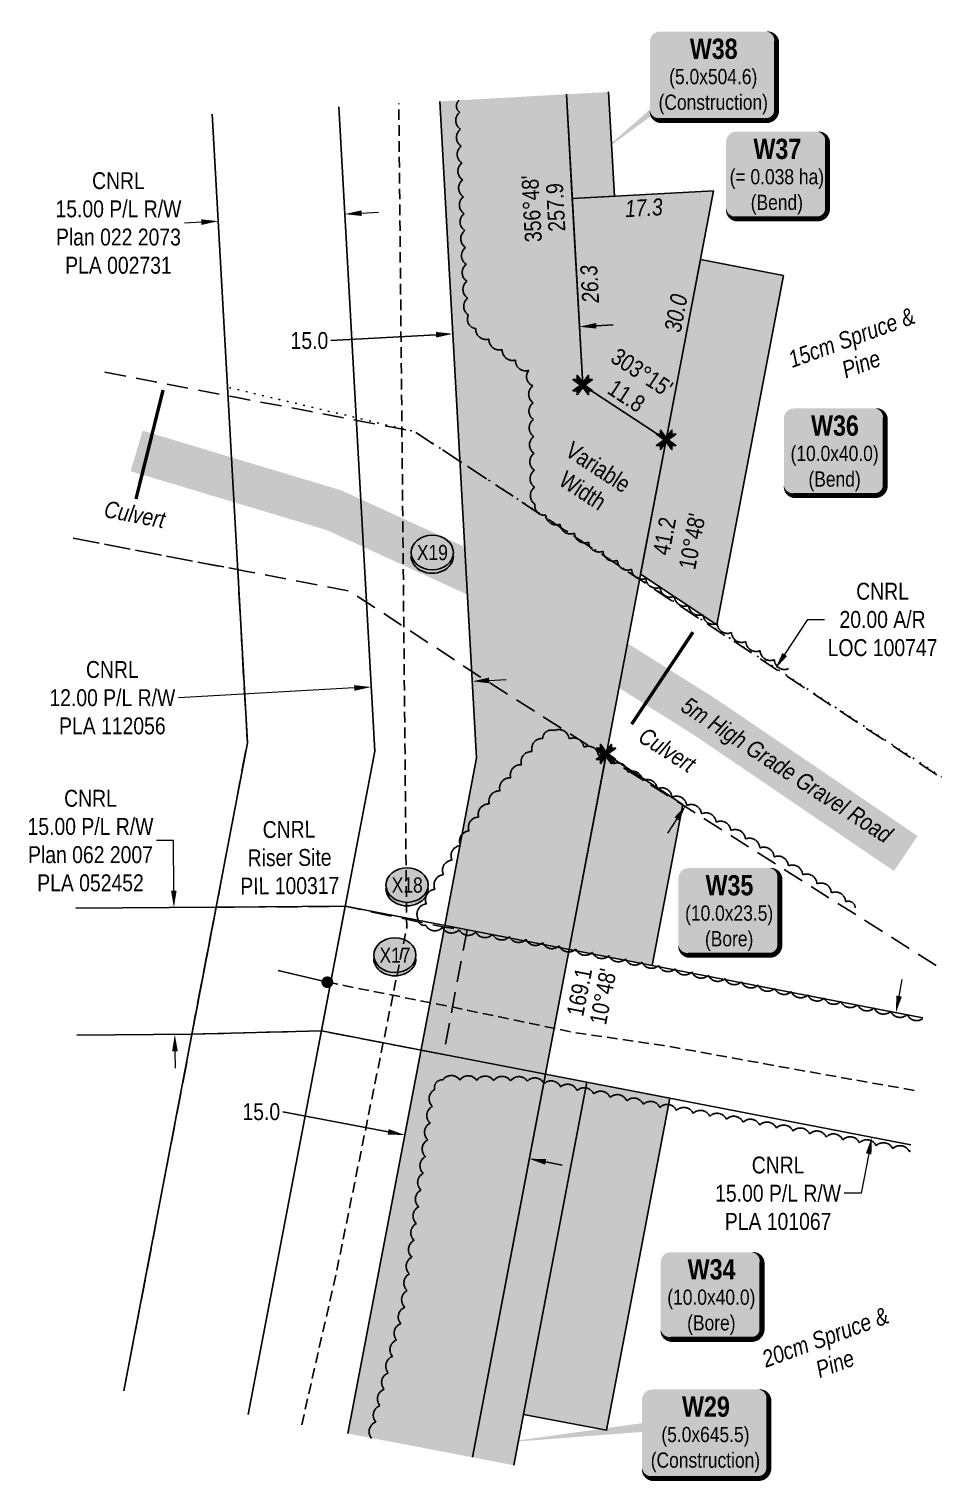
# Model space of a CAD drawing. Extents: x 355004 to 366534, y 6048595 to 6058688.
# Drawn here: x 362683 to 363225, y 6052608 to 6053467 of the extents above; entities that cross this region are included whole.
import ezdxf
from ezdxf.enums import TextEntityAlignment as Align

# ---------------------------------------------------------------- set-up
doc = ezdxf.new("R2010")
doc.units = 0
doc.header["$LTSCALE"] = 5
doc.header["$PDSIZE"] = 5
for name, pattern in [('0', [1, 1, 0]), ('foc-ACCESSROAD', [3.75, 2.5, -1.25]), ('foc-TOPO', [1, 0.2, -0.8]), ('UG_PIPE', [1.875, 1.25, -0.625])]:
    doc.linetypes.add(name, pattern=pattern)
doc.layers.get('Defpoints').update_dxf_attribs({"color": 9})
doc.layers.add('AS-PIPE-AG', color=7, linetype='Continuous', true_color=0x7d00fa)
doc.layers.add('P-TEMP-BLUE-H', color=7, linetype='Continuous', true_color=0x99e6ff)
for name, color, linetype in [('AS-PIPE-UG', 44, 'UG_PIPE'), ('AS-ROADS', 254, 'Continuous'), ('AS-SYMBOL', 7, 'Continuous'), ('C-AR', 13, 'foc-ACCESSROAD'), ('C-RW', 13, 'Continuous'), ('C-WS', 13, 'foc-ACCESSROAD'), ('L-BD1', 253, 'Continuous'), ('L-MON', 1, 'Continuous'), ('P-CROSSINGS', 250, 'Continuous'), ('P-PROPOSED', 10, 'Continuous'), ('P-PROPOSED-H', 21, 'Continuous'), ('P-TEMP-BLOCKS', 250, 'Continuous'), ('P-TEMP-BLUE', 146, 'Continuous'), ('P-TXT', 4, 'Continuous'), ('T-BUSH', 110, '0'), ('T-BUSH-T', 110, 'Continuous'), ('T-VEGETATION CHANGE', 104, 'foc-TOPO')]:
    doc.layers.add(name, color=color, linetype=linetype)
for name, color, linetype, lineweight in [('C-RW-T', 13, 'Continuous', 9), ('C-WS-T', 13, 'Continuous', 9), ('T-TEXT', 48, 'Continuous', 18)]:
    doc.layers.add(name, color=color, linetype=linetype, lineweight=lineweight)
doc.styles.add('240', font='ARIALN.TTF', dxfattribs={"height": 30})
doc.styles.add('80', font='ARIALN.TTF', dxfattribs={"height": 10})
doc.styles.add('80CG', font='ARIALN.TTF', dxfattribs={"height": 10})
doc.styles.add('80L', font='ARIALN.TTF', dxfattribs={"height": 10})
doc.styles.add('80LS', font='ARIALNI.TTF', dxfattribs={"height": 10})
doc.styles.add('BOLD', font='ARIALNB.TTF')
doc.styles.add('Crossing', font='ARIALN.TTF', dxfattribs={"height": 10})
doc.styles.get("Standard").update_dxf_attribs({"font": 'ARIALN.TTF'})
doc.dimstyles.new('Compass 5 000', dxfattribs={"dimscale": 5, "dimtxt": 9, "dimasz": 2, "dimexe": 0.2, "dimexo": 0.0625, "dimgap": 0.5, "dimtad": 0, "dimtih": 1, "dimtoh": 1, "dimzin": 0, "dimdsep": 46, "dimtxsty": '80CG', "dimcen": 0.1, "dimse1": 1, "dimse2": 1, "dimclrd": 256, "dimclrt": 256, "dimaunit": 1, "dimadec": 4, "dimazin": 0, "dimtfac": 0.06, "dimtofl": 0, "dimtmove": 0, "dimatfit": 1, "dimfxl": 0.2, "dimtolj": 1, "dimtzin": 0, "dimlwd": -1, "dimarcsym": 0})

# ---------------------------------------------------------------- blocks, each defined once
blk = doc.blocks.new('*U451')
at = {"true_color": 0x99e6ff}
h = blk.add_hatch(color=141, dxfattribs=at)
edge = h.paths.add_edge_path()
edge.add_line((-24, -33.07), (24, -33.07))
edge.add_arc((24, -27.07), 6, 270, 360)
edge.add_line((30, -27.07), (30, 12.5))
edge.add_arc((24, 12.5), 6, 0, 90)
edge.add_line((24, 18.5), (-24, 18.5))
edge.add_arc((-24, 12.5), 6, 90, 180)
edge.add_line((-30, 12.5), (-30, -27.07))
edge.add_arc((-24, -27.07), 6, 180, 270)
at = {"color": 250, "flags": 128}
blk.add_lwpolyline([(-24, -33.07, 3, 3, 0), (24, -33.07, 3, 3, 0.414214), (30, -27.07, 3, 3, 0), (30, 12.5, 3, 0, 0.414214), (24, 18.5, 0, 0, 0), (-24, 18.5, 0, 0, 0.414214), (-30, 12.5, 0, 0, 0), (-30, -27.07, 0, 3, 0.414214)], format="xyseb", close=True, dxfattribs=at)
at = {"flags": 128}
blk.add_lwpolyline([(-24, 4.29, 0, 7.5, 0), (0, 0, 0, 0, 0)], format="xyseb", dxfattribs=at)
at = {"color": 250}
for tag, p, height, style in [('TEMP_AREA_W1_001', (-9.21, 2.24), 12, 'BOLD'), ('ENTER_TEXT_001', (-30.66, -12.62), 9, '80')]:
    blk.add_attdef(tag, p, '', height=height, dxfattribs=dict(at, style=style))
blk = doc.blocks.new('*U452')
at = {"true_color": 0x99e6ff}
h = blk.add_hatch(color=141, dxfattribs=at)
edge = h.paths.add_edge_path()
edge.add_line((-24, -33.07), (24, -33.07))
edge.add_arc((24, -27.07), 6, 270, 360)
edge.add_line((30, -27.07), (30, 12.5))
edge.add_arc((24, 12.5), 6, 0, 90)
edge.add_line((24, 18.5), (-24, 18.5))
edge.add_arc((-24, 12.5), 6, 90, 180)
edge.add_line((-30, 12.5), (-30, -27.07))
edge.add_arc((-24, -27.07), 6, 180, 270)
at = {"color": 250, "flags": 128}
blk.add_lwpolyline([(-24, -33.07, 3, 3, 0), (24, -33.07, 3, 3, 0.414214), (30, -27.07, 3, 3, 0), (30, 12.5, 3, 0, 0.414214), (24, 18.5, 0, 0, 0), (-24, 18.5, 0, 0, 0.414214), (-30, 12.5, 0, 0, 0), (-30, -27.07, 0, 3, 0.414214)], format="xyseb", close=True, dxfattribs=at)
at = {"flags": 128}
blk.add_lwpolyline([(-18.94, 9.97, 0, 7.5, 0), (0, 0, 0, 0, 0)], format="xyseb", dxfattribs=at)
at = {"color": 250}
for tag, p, height, style in [('TEMP_AREA_W1_001', (-9.21, 2.24), 12, 'BOLD'), ('ENTER_TEXT_001', (-30.66, -12.62), 9, '80')]:
    blk.add_attdef(tag, p, '', height=height, dxfattribs=dict(at, style=style))
blk = doc.blocks.new('*U453')
at = {"true_color": 0x99e6ff}
h = blk.add_hatch(color=141, dxfattribs=at)
edge = h.paths.add_edge_path()
edge.add_line((-24, -33.07), (24, -33.07))
edge.add_arc((24, -27.07), 6, 270, 360)
edge.add_line((30, -27.07), (30, 12.5))
edge.add_arc((24, 12.5), 6, 0, 90)
edge.add_line((24, 18.5), (-24, 18.5))
edge.add_arc((-24, 12.5), 6, 90, 180)
edge.add_line((-30, 12.5), (-30, -27.07))
edge.add_arc((-24, -27.07), 6, 180, 270)
at = {"color": 250, "flags": 128}
blk.add_lwpolyline([(-24, -33.07, 3, 3, 0), (24, -33.07, 3, 3, 0.414214), (30, -27.07, 3, 3, 0), (30, 12.5, 3, 0, 0.414214), (24, 18.5, 0, 0, 0), (-24, 18.5, 0, 0, 0.414214), (-30, 12.5, 0, 0, 0), (-30, -27.07, 0, 3, 0.414214)], format="xyseb", close=True, dxfattribs=at)
at = {"flags": 128}
blk.add_lwpolyline([(-20.3, -17.45, 0, 7.5, 0), (0, 0, 0, 0, 0)], format="xyseb", dxfattribs=at)
at = {"color": 250}
for tag, p, height, style in [('TEMP_AREA_W1_001', (-9.21, 2.24), 12, 'BOLD'), ('ENTER_TEXT_001', (-30.66, -12.62), 9, '80')]:
    blk.add_attdef(tag, p, '', height=height, dxfattribs=dict(at, style=style))
blk = doc.blocks.new('*U454')
at = {"true_color": 0x99e6ff}
h = blk.add_hatch(color=141, dxfattribs=at)
edge = h.paths.add_edge_path()
edge.add_line((-24, -33.07), (24, -33.07))
edge.add_arc((24, -27.07), 6, 270, 360)
edge.add_line((30, -27.07), (30, 12.5))
edge.add_arc((24, 12.5), 6, 0, 90)
edge.add_line((24, 18.5), (-24, 18.5))
edge.add_arc((-24, 12.5), 6, 90, 180)
edge.add_line((-30, 12.5), (-30, -27.07))
edge.add_arc((-24, -27.07), 6, 180, 270)
at = {"color": 250, "flags": 128}
blk.add_lwpolyline([(-24, -33.07, 3, 3, 0), (24, -33.07, 3, 3, 0.414214), (30, -27.07, 3, 3, 0), (30, 12.5, 3, 0, 0.414214), (24, 18.5, 0, 0, 0), (-24, 18.5, 0, 0, 0.414214), (-30, 12.5, 0, 0, 0), (-30, -27.07, 0, 3, 0.414214)], format="xyseb", close=True, dxfattribs=at)
at = {"flags": 128}
blk.add_lwpolyline([(-11.15, -15.39, 0, 7.5, 0), (0, 0, 0, 0, 0)], format="xyseb", dxfattribs=at)
at = {"color": 250}
for tag, p, height, style in [('TEMP_AREA_W1_001', (-9.21, 2.24), 12, 'BOLD'), ('ENTER_TEXT_001', (-30.66, -12.62), 9, '80')]:
    blk.add_attdef(tag, p, '', height=height, dxfattribs=dict(at, style=style))
blk = doc.blocks.new('RISER')
h = blk.add_hatch(color=255)
h.dxf.hatch_style = 1
edge = h.paths.add_edge_path()
edge.add_arc((0, 0), 0.7, 0, 360)
blk.add_hatch(color=13).paths.add_polyline_path([(0.58, -0.15), (-0.58, -0.15, 0.774597)])
at = {"color": 13}
blk.add_line((-0.58, -0.15), (0.58, -0.15), dxfattribs=at)
blk.add_circle((0, 0), 0.6, dxfattribs=at)
blk = doc.blocks.new('TEMP')
h = blk.add_hatch(color=255)
h.dxf.hatch_style = 1
h.paths.add_polyline_path([(0, 0.25), (-0.67, 1.15), (-0.67, 0.67), (-1.15, 0.67), (-0.25, 0), (-1.15, -0.67), (-0.67, -0.67), (-0.67, -1.15), (0, -0.25), (0.67, -1.15), (0.67, -0.67), (1.15, -0.67), (0.25, 0), (1.15, 0.67), (0.67, 0.67), (0.67, 1.15)])
h.paths.add_polyline_path([(0.57, 0.85), (0.57, 0.57), (0.85, 0.57), (0.08, 0), (0.85, -0.57), (0.57, -0.57), (0.57, -0.85), (0, -0.08), (-0.57, -0.85), (-0.57, -0.57), (-0.85, -0.57), (-0.08, 0), (-0.85, 0.57), (-0.57, 0.57), (-0.57, 0.85), (0, 0.08)], flags=16)
h = blk.add_hatch(color=1)
h.dxf.hatch_style = 1
h.paths.add_polyline_path([(0, 0.08), (-0.57, 0.85), (-0.57, 0.57), (-0.85, 0.57), (-0.08, 0), (-0.85, -0.57), (-0.57, -0.57), (-0.57, -0.85), (0, -0.08), (0.57, -0.85), (0.57, -0.57), (0.85, -0.57), (0.08, 0), (0.85, 0.57), (0.57, 0.57), (0.57, 0.85)])
at = {"color": 1}
for p, q in [((-0.08, 0), (0.08, 0)), ((0, 0.08), (0, -0.08))]:
    blk.add_line(p, q, dxfattribs=at)
at = {"color": 255, "flags": 128}
blk.add_lwpolyline([(-0.25, 0), (-1.15, 0.67), (-0.67, 0.67), (-0.67, 1.15), (0, 0.25), (0.67, 1.15), (0.67, 0.67), (1.15, 0.67), (0.25, 0), (1.15, -0.67), (0.67, -0.67), (0.67, -1.15), (0, -0.25), (-0.67, -1.15), (-0.67, -0.67), (-1.15, -0.67)], close=True, dxfattribs=at)
at = {"color": 1, "flags": 128}
blk.add_lwpolyline([(-0.08, 0), (-0.85, 0.57), (-0.57, 0.57), (-0.57, 0.85), (0, 0.08), (0.57, 0.85), (0.57, 0.57), (0.85, 0.57), (0.08, 0), (0.85, -0.57), (0.57, -0.57), (0.57, -0.85), (0, -0.08), (-0.57, -0.85), (-0.57, -0.57), (-0.85, -0.57)], close=True, dxfattribs=at)
blk = doc.blocks.new('*U665')
at = {"true_color": 0x99e6ff}
h = blk.add_hatch(color=141, dxfattribs=at)
edge = h.paths.add_edge_path()
edge.add_line((-31.5, -34.13), (31.5, -34.13))
edge.add_arc((31.5, -28.13), 6, 270, 360)
edge.add_line((37.5, -28.13), (37.5, 12.5))
edge.add_arc((31.5, 12.5), 6, 0, 90)
edge.add_line((31.5, 18.5), (-31.5, 18.5))
edge.add_arc((-31.5, 12.5), 6, 90, 180)
edge.add_line((-37.5, 12.5), (-37.5, -28.13))
edge.add_arc((-31.5, -28.13), 6, 180, 270)
at = {"color": 250, "flags": 128}
blk.add_lwpolyline([(-31.5, -34.13, 3, 3, 0), (31.5, -34.13, 3, 3, 0.414214), (37.5, -28.13, 3, 3, 0), (37.5, 12.5, 3, 0, 0.414214), (31.5, 18.5, 0, 0, 0), (-31.5, 18.5, 0, 0, 0.414214), (-37.5, 12.5, 0, 0, 0), (-37.5, -28.13, 0, 3, 0.414214)], format="xyseb", close=True, dxfattribs=at)
at = {"flags": 128}
blk.add_lwpolyline([(-120.8, -13.04, 0, 7.5, 0), (0, 0, 0, 0, 0)], format="xyseb", dxfattribs=at)
at = {"color": 250}
for tag, p, height, style in [('TEMP_AREA_W1_001', (-9.21, 2.24), 12, 'BOLD'), ('ENTER_TEXT_001', (-30.66, -12.62), 9, '80')]:
    blk.add_attdef(tag, p, '', height=height, dxfattribs=dict(at, style=style))
blk = doc.blocks.new('*U666')
at = {"true_color": 0x99e6ff}
h = blk.add_hatch(color=141, dxfattribs=at)
edge = h.paths.add_edge_path()
edge.add_line((-31.5, -34.13), (31.5, -34.13))
edge.add_arc((31.5, -28.13), 6, 270, 360)
edge.add_line((37.5, -28.13), (37.5, 12.5))
edge.add_arc((31.5, 12.5), 6, 0, 90)
edge.add_line((31.5, 18.5), (-31.5, 18.5))
edge.add_arc((-31.5, 12.5), 6, 90, 180)
edge.add_line((-37.5, 12.5), (-37.5, -28.13))
edge.add_arc((-31.5, -28.13), 6, 180, 270)
at = {"color": 250, "flags": 128}
blk.add_lwpolyline([(-31.5, -34.13, 3, 3, 0), (31.5, -34.13, 3, 3, 0.414214), (37.5, -28.13, 3, 3, 0), (37.5, 12.5, 3, 0, 0.414214), (31.5, 18.5, 0, 0, 0), (-31.5, 18.5, 0, 0, 0.414214), (-37.5, 12.5, 0, 0, 0), (-37.5, -28.13, 0, 3, 0.414214)], format="xyseb", close=True, dxfattribs=at)
at = {"flags": 128}
blk.add_lwpolyline([(-68.71, -54.83, 0, 7.5, 0), (0, 0, 0, 0, 0)], format="xyseb", dxfattribs=at)
at = {"color": 250}
for tag, p, height, style in [('TEMP_AREA_W1_001', (-9.21, 2.24), 12, 'BOLD'), ('ENTER_TEXT_001', (-30.66, -12.62), 9, '80')]:
    blk.add_attdef(tag, p, '', height=height, dxfattribs=dict(at, style=style))
blk = doc.blocks.new('*D667')
at = {"layer": 'Defpoints', "color": 0, "transparency": 16777216}
for p in [(362933.96, 6053286.59), (362934.04, 6053285.23), (363008.9, 6053289.42)]:
    blk.add_point(p, dxfattribs=at)
at = {"layer": 'P-TXT', "transparency": 16777216}
for p, q in [((362923.98, 6053286.03), (362861.79, 6053282.56)), ((363018.81, 6053291.33), (363028.79, 6053291.89))]:
    blk.add_line(p, q, dxfattribs=at)
for points in [[(362923.89, 6053287.7), (362924.07, 6053284.37), (362933.96, 6053286.59)], [(363018.71, 6053293), (363018.9, 6053289.67), (363008.82, 6053290.77)]]:
    blk.add_solid(points, dxfattribs=at)
at = {"layer": 'P-TXT', "transparency": 16777216, "insert": (362849.04, 6053282.56), "char_height": 10, "attachment_point": 5, "style": '80CG'}
blk.add_mtext('\\A1;15.0', dxfattribs=at)
blk = doc.blocks.new('*D668')
at = {"layer": 'Defpoints', "color": 0, "transparency": 16777216}
for p in [(362905.47, 6052812.78), (362903.25, 6052801.1), (362976.76, 6052787.09)]:
    blk.add_point(p, dxfattribs=at)
at = {"layer": 'P-TXT', "transparency": 16777216}
for p, q in [((362895.65, 6052814.65), (362833.33, 6052826.53)), ((362988.81, 6052796.89), (362998.63, 6052795.02))]:
    blk.add_line(p, q, dxfattribs=at)
for points in [[(362895.96, 6052816.29), (362895.34, 6052813.01), (362905.47, 6052812.78)], [(362989.12, 6052798.53), (362988.5, 6052795.26), (362978.99, 6052798.77)]]:
    blk.add_solid(points, dxfattribs=at)
at = {"layer": 'P-TXT', "transparency": 16777216, "insert": (362820.57, 6052826.53), "char_height": 10, "attachment_point": 5, "style": '80CG'}
blk.add_mtext('\\A1;15.0', dxfattribs=at)
blk = doc.blocks.new('xing2')
h = blk.add_hatch(color=50)
h.dxf.hatch_style = 1
edge = h.paths.add_edge_path()
edge.add_ellipse((0, 0), major_axis=(-12.5, 0), ratio=0.816297, start_angle=0, end_angle=360)
h = blk.add_hatch(color=250)
h.dxf.hatch_style = 1
edge = h.paths.add_edge_path()
edge.add_ellipse((0, -2.05), major_axis=(-12.5, 0), ratio=0.816297, start_angle=0, end_angle=180)
edge.add_line((12.5, -2.05), (12.5, 0))
edge.add_ellipse((0, 0), major_axis=(-12.5, 0), ratio=0.816297, start_angle=0, end_angle=180, ccw=False)
edge.add_line((-12.5, 0), (-12.5, -2.05))
at = {"color": 250}
blk.add_ellipse((0, 0), major_axis=(-12.5, 0), ratio=0.816297, dxfattribs=at)
blk.add_ellipse((0, -2.05), major_axis=(-12.5, 0), ratio=0.816297, start_param=0, end_param=3.141593, dxfattribs=at)
at = {"color": 250, "style": 'Crossing'}
blk.add_attdef('CROSSING', text='', height=9, dxfattribs=at).set_placement((0.09, 0.02), align=Align.MIDDLE_CENTER)
at = {"color": 250, "style": 'Crossing', "flags": 1}
for tag, p in [('OWNER', (0.09, -12.49)), ('DESCRIPTION', (0.09, -25.77)), ('LOCATION', (0.09, -39.3)), ('DWG_REF', (0.09, -52.84))]:
    blk.add_attdef(tag, text='', height=9, dxfattribs=at).set_placement(p, align=Align.MIDDLE_CENTER)
blk = doc.blocks.new('*D669')
at = {"layer": 'C-RW-T', "transparency": 16777216}
for p, q in [((363130.29, 6053096.9), (363143.88, 6053117.61)), ((363143.88, 6053117.61), (363153.88, 6053117.61)), ((363066.46, 6052999.72), (363060.97, 6052991.37))]:
    blk.add_line(p, q, dxfattribs=at)
for points in [[(363128.89, 6053097.82), (363131.68, 6053095.99), (363124.8, 6053088.55)], [(363065.07, 6053000.64), (363067.85, 6052998.81), (363071.95, 6053008.08)]]:
    blk.add_solid(points, dxfattribs=at)
at = {"layer": 'Defpoints', "color": 0, "transparency": 16777216}
for p in [(363124.8, 6053088.55), (363186.91, 6053047.75), (363134.06, 6052967.29)]:
    blk.add_point(p, dxfattribs=at)
at = {"layer": 'C-RW-T', "transparency": 16777216, "insert": (363188.19, 6053117.61), "char_height": 10, "attachment_point": 5, "style": '80CG'}
blk.add_mtext('\\A1;CNRL\\P20.00 A/R\\PLOC 100747', dxfattribs=at)
blk = doc.blocks.new('*D670')
at = {"layer": 'C-RW-T', "transparency": 16777216}
for p, q in [((362879.92, 6053357.93), (362889.91, 6053358.49)), ((362785.09, 6053352.64), (362775.11, 6053352.08))]:
    blk.add_line(p, q, dxfattribs=at)
for points in [[(362785, 6053354.3), (362785.19, 6053350.97), (362795.08, 6053353.19)], [(362879.83, 6053359.6), (362880.01, 6053356.27), (362869.94, 6053357.38)]]:
    blk.add_solid(points, dxfattribs=at)
at = {"layer": 'Defpoints', "color": 0, "transparency": 16777216}
for p in [(362795.08, 6053353.19), (362795.38, 6053347.86), (362870.23, 6053352.05)]:
    blk.add_point(p, dxfattribs=at)
at = {"layer": 'C-RW-T', "transparency": 16777216, "insert": (362736.03, 6053352.08), "char_height": 10, "attachment_point": 5, "style": '80CG'}
blk.add_mtext('\\A1;CNRL\\P15.00 P/L R/W\\PPlan 022 2073\\PPLA 002731', dxfattribs=at)
blk = doc.blocks.new('*D671')
at = {"layer": 'C-RW-T', "transparency": 16777216}
for p, q in [((362768.57, 6052986.85), (362758.57, 6052986.85)), ((362768.78, 6052957.29), (362768.57, 6052986.85)), ((362769.47, 6052862.32), (362769.54, 6052852.32))]:
    blk.add_line(p, q, dxfattribs=at)
for points in [[(362770.45, 6052957.3), (362767.12, 6052957.27), (362768.86, 6052947.29)], [(362771.13, 6052862.33), (362767.8, 6052862.3), (362769.39, 6052872.32)]]:
    blk.add_solid(points, dxfattribs=at)
at = {"layer": 'Defpoints', "color": 0, "transparency": 16777216}
for p in [(362750.28, 6052947.15), (362768.86, 6052947.29), (362750.82, 6052872.18)]:
    blk.add_point(p, dxfattribs=at)
at = {"layer": 'C-RW-T', "transparency": 16777216, "insert": (362719.49, 6052986.85), "char_height": 10, "attachment_point": 5, "style": '80CG'}
blk.add_mtext('\\A1;CNRL\\P15.00 P/L R/W\\PPlan 062 2007\\PPLA 052452', dxfattribs=at)
blk = doc.blocks.new('*D718')
at = {"layer": 'C-RW-T', "transparency": 16777216}
for p, q in [((362955.43, 6053081.61), (362965.42, 6053082.16)), ((362875.58, 6053077.15), (362771.5, 6053071.33))]:
    blk.add_line(p, q, dxfattribs=at)
for points in [[(362875.48, 6053078.81), (362875.67, 6053075.48), (362885.56, 6053077.7)], [(362955.34, 6053083.27), (362955.52, 6053079.94), (362945.45, 6053081.05)]]:
    blk.add_solid(points, dxfattribs=at)
at = {"layer": 'Defpoints', "color": 0, "transparency": 16777216}
for p in [(362885.56, 6053077.7), (362885.92, 6053071.29), (362945.81, 6053074.63)]:
    blk.add_point(p, dxfattribs=at)
at = {"layer": 'C-RW-T', "transparency": 16777216, "insert": (362732.42, 6053071.33), "char_height": 10, "attachment_point": 5, "style": '80CG'}
blk.add_mtext('\\A1;CNRL\\P12.00 P/L R/W\\PPLA 112056', dxfattribs=at)
blk = doc.blocks.new('*D719')
at = {"layer": 'C-RW-T', "transparency": 16777216}
for p, q in [((363197.98, 6052894.91), (363199.88, 6052904.73)), ((363179.98, 6052801.66), (363175.46, 6052778.29)), ((363175.46, 6052778.29), (363165.46, 6052778.29))]:
    blk.add_line(p, q, dxfattribs=at)
for points in [[(363196.35, 6052895.22), (363199.62, 6052894.59), (363196.09, 6052885.09)], [(363178.34, 6052801.97), (363181.61, 6052801.34), (363181.87, 6052811.48)]]:
    blk.add_solid(points, dxfattribs=at)
at = {"layer": 'Defpoints', "color": 0, "transparency": 16777216}
for p in [(363178.37, 6052888.51), (363164.16, 6052814.9), (363181.87, 6052811.48)]:
    blk.add_point(p, dxfattribs=at)
at = {"layer": 'C-RW-T', "transparency": 16777216, "insert": (363126.38, 6052778.29), "char_height": 10, "attachment_point": 5, "style": '80CG'}
blk.add_mtext('\\A1;CNRL\\P15.00 P/L R/W\\PPLA 101067', dxfattribs=at)

msp = doc.modelspace()

# ---------------------------------------------------------------- hatches: boundary and pattern name
at = {"layer": 'P-PROPOSED-H'}
h = msp.add_hatch(color=256, dxfattribs=at)
h.dxf.hatch_style = 1
h.paths.add_polyline_path([(362871.825, 6052636.23), (362945.471, 6052622.176), (363060.153, 6053223.901), (363010.748, 6053256.304), (363001.142, 6053428.247), (362926.284, 6053424.065), (362947.976, 6053035.784)])
at = {"layer": 'P-TEMP-BLUE-H'}
h = msp.add_hatch(color=256, dxfattribs=at)
h.dxf.hatch_style = 1
h.paths.add_polyline_path([(363026.095, 6053429.641), (363001.142, 6053428.247), (363004.59, 6053366.527), (363029.543, 6053367.921)])
h = msp.add_hatch(color=256, dxfattribs=at)
h.dxf.hatch_style = 1
h.paths.add_polyline_path([(363088.227, 6053371.2), (363060.153, 6053223.901), (363010.748, 6053256.304), (363004.59, 6053366.527)])
h = msp.add_hatch(color=256, dxfattribs=at)
h.dxf.hatch_style = 1
h.paths.add_polyline_path([(363044.997, 6053144.378), (363080.46, 6053330.447), (363129.559, 6053321.09), (363090.198, 6053114.563)])
h = msp.add_hatch(color=256, dxfattribs=at)
h.dxf.hatch_style = 1
h.paths.add_polyline_path([(363051.773, 6052912.956), (363002.696, 6052922.432), (363024.722, 6053037.997), (363069.922, 6053008.182)])
h = msp.add_hatch(color=256, dxfattribs=at)
h.dxf.hatch_style = 1
h.paths.add_polyline_path([(362975.755, 6052647.588), (363024.855, 6052638.23), (363062.275, 6052834.568), (363013.198, 6052844.044)])
h.paths.add_polyline_path([(362945.471, 6052622.176), (362970.019, 6052617.491), (363013.198, 6052844.044), (362988.66, 6052848.783)])
h = msp.add_hatch(color=256, dxfattribs=at)
h.dxf.hatch_style = 1
h.paths.add_polyline_path([(362975.755, 6052647.588), (363024.855, 6052638.23), (363062.275, 6052834.568), (363013.198, 6052844.044)])
h.paths.add_polyline_path([(362975.755, 6052647.588), (363024.855, 6052638.23), (363062.275, 6052834.568), (363013.198, 6052844.044)], flags=16)

# ---------------------------------------------------------------- linework, layer by layer
at = {"layer": 'AS-PIPE-AG', "flags": 128}
msp.add_lwpolyline([(362859.651, 6052903.119), (362830.611, 6052910.109)], dxfattribs=at)
at = {"layer": 'AS-PIPE-UG', "flags": 128}
for points in [[(362844.471, 6052641.45), (362864.986, 6052731.399), (362906.596, 6052935.399), (362901.93, 6053422.704)], [(362859.651, 6052903.119), (362932.771, 6052888.614), (363005.401, 6052873.429), (363058.576, 6052865.729), (363144.586, 6052850.174), (363207.908, 6052839.01)]]:
    msp.add_lwpolyline(points, dxfattribs=at)
at = {"layer": 'AS-ROADS', "const_width": 25, "flags": 128}
msp.add_lwpolyline([(363201.941, 6052979.249), (363082.931, 6053060.109), (362955.666, 6053140.089), (362863.651, 6053182.264), (362746.791, 6053217.304)], dxfattribs=at)
at = {"layer": 'C-AR', "flags": 128}
for points in [[(362728.076, 6053263.848), (362805.341, 6053249.08), (362881.239, 6053234.563), (362911.302, 6053228.769), (362942.795, 6053208.082), (363225.134, 6053022.645)], [(363219.842, 6052913.007), (362949.711, 6053083.941), (362887.347, 6053124.903), (362873.028, 6053134.312), (362811.068, 6053146.254), (362709.316, 6053165.698)]]:
    msp.add_lwpolyline(points, dxfattribs=at)
at = {"layer": 'C-RW', "flags": 128}
for points in [[(362871.825, 6052636.23), (362929.081, 6052936.647), (362947.976, 6053035.784), (362926.284, 6053424.065)], [(362866.398, 6053420.719), (362887.679, 6053039.785), (362870.162, 6052947.876), (362887.679, 6053039.785), (362812.852, 6052647.485)]]:
    msp.add_lwpolyline(points, dxfattribs=at)
at = {"layer": 'C-RW'}
for points in [[(362791.539, 6053416.537), (362812.308, 6053044.787), (362739.281, 6052661.525)], [(362812.852, 6052647.485), (362887.679, 6053039.785), (362866.398, 6053420.719)], [(362710.89, 6052946.87), (362793.753, 6052947.466), (362870.189, 6052948.018), (362856.128, 6052874.373), (362779.425, 6052872.387), (362711.429, 6052871.898)], [(363211.943, 6052882.029), (362870.189, 6052948.018), (362856.128, 6052874.373), (363204.907, 6052807.027)]]:
    msp.add_lwpolyline(points, dxfattribs=at)
at = {"layer": 'C-WS', "flags": 128}
msp.add_lwpolyline([(362709.316, 6053165.697), (362806.591, 6053147.11), (362812.308, 6053044.787), (362793.875, 6052947.432), (362792.888, 6052942.269), (362782.603, 6052888.373), (362779.547, 6052872.357), (362778.559, 6052867.19), (362768.548, 6052814.719), (362739.312, 6052661.519)], dxfattribs=at)
msp.add_lwpolyline([(362942.401, 6052934.074), (362928.343, 6052860.429), (362856.128, 6052874.373), (362779.425, 6052872.387), (362780.412, 6052877.554), (362783.469, 6052893.57), (362793.753, 6052947.466), (362870.189, 6052948.018), (362928.891, 6052935.624), (362942.401, 6052934.074)], close=True, dxfattribs=at)
at = {"layer": 'P-PROPOSED', "flags": 128}
for points in [[(362926.284, 6053424.065), (362947.976, 6053035.784), (362929.081, 6052936.647), (362871.825, 6052636.23)], [(362945.471, 6052622.176), (363002.696, 6052922.432), (363060.153, 6053223.901), (363010.748, 6053256.304), (363001.142, 6053428.247)]]:
    msp.add_lwpolyline(points, dxfattribs=at)
at = {"layer": 'P-TEMP-BLUE', "flags": 128}
for points in [[(363001.142, 6053428.247), (363004.59, 6053366.527), (363029.543, 6053367.921), (363026.095, 6053429.641)], [(362945.471, 6052622.176), (362988.66, 6052848.783), (363013.198, 6052844.044), (362970.019, 6052617.491)]]:
    msp.add_lwpolyline(points, dxfattribs=at)
for points in [[(363088.227, 6053371.2), (363060.153, 6053223.901), (363010.748, 6053256.304), (363004.59, 6053366.527)], [(363044.997, 6053144.378), (363080.46, 6053330.447), (363129.559, 6053321.09), (363090.198, 6053114.563)], [(363051.773, 6052912.956), (363002.696, 6052922.432), (363024.722, 6053037.997), (363069.922, 6053008.182)], [(362975.755, 6052647.588), (363024.855, 6052638.23), (363062.275, 6052834.568), (363013.198, 6052844.044)]]:
    msp.add_lwpolyline(points, close=True, dxfattribs=at)
at = {"layer": 'T-BUSH', "flags": 128}
for points in [[(363132.619, 6053088.519, -0.5205671), (363124.168, 6053093.865, -0.5205671), (363115.717, 6053099.21, -0.5205671), (363107.265, 6053104.556, -0.5205671), (363098.814, 6053109.902, -0.5205671), (363090.363, 6053115.247, -0.5205671), (363081.912, 6053120.593, -0.5205671), (363073.46, 6053125.939, -0.5205671), (363065.009, 6053131.284, -0.5205671), (363056.558, 6053136.63, -0.5205671), (363048.106, 6053141.975, -0.5205671), (363039.655, 6053147.321, -0.5205671), (363031.204, 6053152.667, -0.5205671), (363022.753, 6053158.012, -0.5205671), (363014.301, 6053163.358, -0.5205671), (363005.85, 6053168.704, -0.5205671), (362997.399, 6053174.049, -0.5205671), (362988.947, 6053179.395, -0.5205671), (362982.482, 6053185.856, -0.5205671), (362982.312, 6053195.855, -0.5205671), (362982.143, 6053205.853, -0.5205671), (362981.973, 6053215.852, -0.5205671), (362981.803, 6053225.85, -0.5205671), (362981.633, 6053235.849, -0.5205671), (362981.463, 6053245.848, -0.5205671), (362981.294, 6053255.846, -0.5205671), (362978.843, 6053264.905, -0.5205671), (362970.992, 6053271.099, -0.5205671), (362963.142, 6053277.294, -0.5205671), (362955.292, 6053283.489, -0.5205671), (362947.441, 6053289.683, -0.5205671), (362943.141, 6053297.693, -0.5205671), (362942.714, 6053307.684, -0.5205671), (362942.288, 6053317.675, -0.5205671), (362941.862, 6053327.666, -0.5205671), (362941.436, 6053337.657, -0.5205671), (362941.01, 6053347.648, -0.5205671), (362940.584, 6053357.638, -0.5205671), (362940.157, 6053367.629, -0.5205671), (362939.731, 6053377.62, -0.5205671), (362939.305, 6053387.611, -0.5205671), (362938.879, 6053397.602, -0.5205671), (362938.453, 6053407.593, -0.5205671), (362938.026, 6053417.584, -0.5205671), (362937.724, 6053424.665, -0.5205671)], [(363211.894, 6052881.507, -0.472978), (363202.805, 6052884.033, -0.5205671), (363192.997, 6052885.968, -0.5205671), (363183.19, 6052887.902, -0.5205671), (363173.382, 6052889.837, -0.5205671), (363163.574, 6052891.772, -0.5205671), (363153.767, 6052893.706, -0.5205671), (363143.959, 6052895.641, -0.5205671), (363134.151, 6052897.575, -0.5205671), (363124.344, 6052899.51, -0.5205671), (363114.536, 6052901.444, -0.5205671), (363104.728, 6052903.379, -0.5205671), (363094.921, 6052905.313, -0.5205671), (363085.113, 6052907.248, -0.5205671), (363075.305, 6052909.183, -0.5205671), (363065.498, 6052911.117, -0.5205671), (363055.69, 6052913.052, -0.5205671), (363045.882, 6052914.986, -0.5205671), (363036.074, 6052916.921, -0.5205671), (363026.267, 6052918.855, -0.5205671), (363016.459, 6052920.79, -0.5205671), (363006.651, 6052922.724, -0.5205671), (362996.844, 6052924.659, -0.5205671), (362987.036, 6052926.594, -0.5205671), (362977.228, 6052928.528, -0.5205671), (362967.356, 6052930.075, -0.5205671), (362957.452, 6052931.436, -0.5205671), (362947.549, 6052932.797, -0.5205671), (362937.645, 6052934.158, -0.5205671), (362927.742, 6052935.519, -0.5205671), (362917.838, 6052936.881, -0.5205671), (362913.236, 6052940.821, -0.5205671), (362918.277, 6052949.453, -0.5205671), (362923.319, 6052958.085, -0.5205671), (362928.361, 6052966.717, -0.5205671), (362933.402, 6052975.35, -0.5205671), (362938.444, 6052983.982, -0.5205671), (362943.486, 6052992.614, -0.5205671), (362949.18, 6053000.793, -0.5205671), (362955.503, 6053008.536, -0.5205671), (362961.827, 6053016.278, -0.5205671), (362968.15, 6053024.021, -0.5205671), (362974.474, 6053031.763, -0.5205671), (362980.798, 6053039.505, -0.5205671), (362987.121, 6053047.248, -0.5205671), (362994.016, 6053051.945, -0.5205671), (363002.716, 6053047.021, -0.5205671), (363011.416, 6053042.098, -0.5205671), (363020.117, 6053037.174, -0.5205671), (363028.817, 6053032.251, -0.5205671), (363037.517, 6053027.327, -0.5205671), (363046.217, 6053022.404, -0.5205671), (363054.917, 6053017.48, -0.5205671), (363063.617, 6053012.557, -0.5205671), (363072.317, 6053007.633, -0.5205671), (363081.018, 6053002.71, -0.5205671), (363089.718, 6052997.786, -0.5205671), (363098.418, 6052992.863, -0.5205671), (363107.061, 6052987.844, -0.5205671), (363115.534, 6052982.539, -0.5205671), (363124.007, 6052977.234, -0.5205671), (363132.48, 6052971.929, -0.5205671), (363140.953, 6052966.624, -0.5205671), (363149.426, 6052961.319, -0.5205671), (363157.898, 6052956.014, -0.5205671), (363166.371, 6052950.709, -0.5205671), (363172.084, 6052947.132)], [(362885.863, 6052633.367, -0.520567), (362888.325, 6052643.056, -0.5205671), (362890.787, 6052652.745, -0.5205671), (362893.249, 6052662.434, -0.5205671), (362895.71, 6052672.123, -0.5205671), (362898.172, 6052681.811, -0.5205671), (362900.634, 6052691.5, -0.5205671), (362903.096, 6052701.189, -0.5205671), (362905.556, 6052710.878, -0.5205671), (362906.912, 6052720.782, -0.5205671), (362908.267, 6052730.687, -0.5205671), (362909.623, 6052740.591, -0.5205671), (362910.979, 6052750.495, -0.5205671), (362912.334, 6052760.4, -0.5205671), (362913.69, 6052770.304, -0.5205671), (362915.046, 6052780.208, -0.5205671), (362916.402, 6052790.112, -0.5205671), (362917.757, 6052800.017, -0.5205671), (362919.113, 6052809.921, -0.5205671), (362920.469, 6052819.825, -0.5205671), (362921.824, 6052829.73, -0.5205671), (362923.18, 6052839.634, -0.5205671), (362928.069, 6052845.422, -0.5205671), (362938.065, 6052845.262, -0.5205671), (362948.06, 6052845.101, -0.5205671), (362958.055, 6052844.941, -0.5205671), (362968.051, 6052844.78, -0.5205671), (362978.046, 6052844.62, -0.5205671), (362987.898, 6052843.168, -0.5205671), (362997.684, 6052841.127, -0.5205671), (363007.47, 6052839.086, -0.5205671), (363017.256, 6052837.045, -0.5205671), (363027.042, 6052835.004, -0.5205671), (363036.828, 6052832.963, -0.5205671), (363046.614, 6052830.922, -0.5205671), (363056.433, 6052829.053, -0.5205671), (363066.277, 6052827.313, -0.5205671), (363076.121, 6052825.572, -0.5205671), (363085.965, 6052823.832, -0.5205671), (363095.809, 6052822.092, -0.5205671), (363105.653, 6052820.351, -0.5205671), (363115.497, 6052818.611, -0.5205671), (363125.341, 6052816.87, -0.5205671), (363135.185, 6052815.13, -0.5205671), (363145.029, 6052813.39, -0.5205671), (363154.873, 6052811.649, -0.5205671), (363164.717, 6052809.909, -0.5205671), (363174.561, 6052808.168, -0.5205671), (363184.405, 6052806.428, -0.5205671), (363194.249, 6052804.688, -0.5205671), (363204.093, 6052802.947, -0.025999), (363204.564, 6052803.372, -0.025999)]]:
    msp.add_lwpolyline(points, format="xyb", dxfattribs=at)
at = {"layer": 'T-TEXT', "const_width": 1.999, "flags": 128}
for points in [[(362746.406, 6053188.914), (362762.441, 6053253.369)], [(363075.991, 6053110.124), (363039.721, 6053055.729)]]:
    msp.add_lwpolyline(points, dxfattribs=at)
at = {"layer": 'T-VEGETATION CHANGE', "flags": 128}
msp.add_lwpolyline([(362801.651, 6053254.76), (362911.302, 6053228.769), (363223.117, 6053024.57)], dxfattribs=at)

# ---------------------------------------------------------------- block references
at = {"layer": 'AS-SYMBOL', "xscale": 4.998324849999999, "yscale": 4.998324849999999, "zscale": 4.998324849999999}
msp.add_blockref('RISER', (362859.651, 6052903.119), dxfattribs=at)
at = {"layer": 'L-MON', "xscale": 4.998324849999999, "yscale": 4.998324849999999, "zscale": 4.998324849999999}
for p in [(363010.748, 6053256.304), (363060.153, 6053223.901), (363024.541, 6053038.116)]:
    msp.add_blockref('TEMP', p, dxfattribs=at)
at = {"layer": 'P-CROSSINGS', "xscale": 0.99966497, "yscale": 0.99966497, "zscale": 0.99966497}
for p, values in [((362921.709, 6053157.227), {'CROSSING': 'X19'}), ((362906.82, 6052960.569), {'CROSSING': 'X18'}), ((362899.612, 6052919.12), {'CROSSING': 'X17'})]:
    msp.add_blockref('xing2', p, dxfattribs=at).add_auto_attribs(values)
at = {"layer": 'P-TEMP-BLOCKS'}
ref = msp.add_blockref('*U666', (363088.01, 6053446.83), dxfattribs=dict(at, xscale=0.99966497, yscale=0.99966497, zscale=0.99966497))
ref.add_attrib('TEMP_AREA_W1_001', 'W38', (363074.164, 6053449.176), dxfattribs={"layer": '0', "color": 250, "height": 11.996, "style": 'BOLD'})
ref.add_attrib('ENTER_TEXT_001', '(5.0x504.6)', (363061.942, 6053434.21), dxfattribs={"layer": '0', "color": 250, "height": 8.99699, "style": '80'})
ref.add_attrib('ENTER_TEXT_002', '(Construction)', (363055.652, 6053419.056), dxfattribs={"layer": '0', "color": 250, "height": 8.99699, "style": '80'})
ref = msp.add_blockref('*U454', (363125.639, 6053387.618), dxfattribs=dict(at, xscale=0.99966497, yscale=0.99966497, zscale=0.99966497))
ref.add_attrib('TEMP_AREA_W1_001', 'W37', (363111.798, 6053389.964), dxfattribs={"layer": '0', "color": 250, "height": 11.996, "style": 'BOLD'})
ref.add_attrib('ENTER_TEXT_001', '(= 0.038 ha)', (363097.706, 6053374.999), dxfattribs={"layer": '0', "color": 250, "height": 8.99699, "style": '80'})
ref.add_attrib('ENTER_TEXT_002', '(Bend)', (363110.177, 6053359.85), dxfattribs={"layer": '0', "color": 250, "height": 8.997, "style": '80'})
ref = msp.add_blockref('*U453', (363159.817, 6053223.986), dxfattribs=dict(at, xscale=0.99966497, yscale=0.99966497, zscale=0.99966497))
ref.add_attrib('TEMP_AREA_W1_001', 'W36', (363145.91, 6053226.332), dxfattribs={"layer": '0', "color": 250, "height": 11.996, "style": 'BOLD'})
ref.add_attrib('ENTER_TEXT_001', '(10.0x40.0)', (363133.75, 6053211.366), dxfattribs={"layer": '0', "color": 250, "height": 8.99699, "style": '80'})
ref.add_attrib('ENTER_TEXT_002', '(Bend)', (363144.354, 6053196.218), dxfattribs={"layer": '0', "color": 250, "height": 8.997, "style": '80'})
ref = msp.add_blockref('*U452', (363097.415, 6052952.135), dxfattribs=dict(at, xscale=0.99966497, yscale=0.99966497, zscale=0.99966497))
ref.add_attrib('TEMP_AREA_W1_001', 'W35', (363083.476, 6052954.481), dxfattribs={"layer": '0', "color": 250, "height": 11.996, "style": 'BOLD'})
ref.add_attrib('ENTER_TEXT_001', '(10.0x23.5)', (363071.348, 6052939.516), dxfattribs={"layer": '0', "color": 250, "height": 8.99699, "style": '80'})
ref.add_attrib('ENTER_TEXT_002', '(Bore)', (363083.103, 6052924.368), dxfattribs={"layer": '0', "color": 250, "height": 8.997, "style": '80'})
ref = msp.add_blockref('*U451', (363086.878, 6052724.998), dxfattribs=dict(at, xscale=0.99966497, yscale=0.99966497, zscale=0.99966497))
ref.add_attrib('TEMP_AREA_W1_001', 'W34', (363072.89, 6052727.344), dxfattribs={"layer": '0', "color": 250, "height": 11.996, "style": 'BOLD'})
ref.add_attrib('ENTER_TEXT_001', '(10.0x40.0)', (363060.811, 6052712.379), dxfattribs={"layer": '0', "color": 250, "height": 8.99699, "style": '80'})
ref.add_attrib('ENTER_TEXT_002', '(Bore)', (363072.567, 6052697.23), dxfattribs={"layer": '0', "color": 250, "height": 8.997, "style": '80'})
ref = msp.add_blockref('*U665', (363083.381, 6052643.809), dxfattribs=dict(at, xscale=0.99966497, yscale=0.99966497, zscale=0.99966497))
ref.add_attrib('TEMP_AREA_W1_001', 'W29', (363069.553, 6052646.154), dxfattribs={"layer": '0', "color": 250, "height": 11.996, "style": 'BOLD'})
ref.add_attrib('ENTER_TEXT_001', '(5.0x645.5)', (363057.314, 6052631.189), dxfattribs={"layer": '0', "color": 250, "height": 8.99699, "style": '80'})
ref.add_attrib('ENTER_TEXT_002', '(Construction)', (363051.024, 6052616.035), dxfattribs={"layer": '0', "color": 250, "height": 8.99699, "style": '80'})

# ---------------------------------------------------------------- texts
at = {"layer": 'C-WS-T', "insert": (362807.387, 6052998.306), "char_height": 9.99665, "attachment_point": 1, "rotation": 0.413752, "style": '80L'}
msp.add_mtext_dynamic_manual_height_columns('\\pi13.97779;CNRL\\P\\pi4.94261;Riser Site\\P\\pi0.48981;PIL 100317', width=58.14327, gutter_width=49.983, heights=[0], dxfattribs=at)
at = {"layer": 'L-BD1'}
for s, rotation, p in [("356°48'", 93.197532, (362980.525, 6053360.562)), ('257.9', 93.197532, (362994.748, 6053361.357)), ('169.1', 78.918252, (363008.81, 6052897.395)), ("10°48'", 78.918252, (363022.79, 6052894.657))]:
    msp.add_text(s, height=9.9966, rotation=rotation, dxfattribs=at).set_placement(p, align=Align.MIDDLE_CENTER)
at = {"layer": 'L-BD1', "char_height": 9.99665, "attachment_point": 2}
for s, insert, width, rotation in [("303°15' 11.8", (363048.573, 6053267.987), 40.83633, 326.741324), ("41.2 10°48'", (363054.2, 6053167.908), 34.58029, 79.148969)]:
    msp.add_mtext(s, dxfattribs=dict(at, insert=insert, width=width, rotation=rotation))
at = {"layer": 'P-TEMP-BLUE', "char_height": 10, "attachment_point": 5, "style": '240'}
for s, insert, rotation in [('\\pt130,140;{\\fArial Narrow|b0|i1|c0|p34;17.3}', (363046.889, 6053361.067), 3.197532), ('\\pt130,140;{\\fArial Narrow|b0|i1|c0|p34;26.3}', (363014.949, 6053315.939), 93.197532), ('\\pt130,140;{\\fArial Narrow|b0|i1|c0|p34;30.0}', (363065.985, 6053298.812), 79.209431)]:
    msp.add_mtext_dynamic_manual_height_columns(s, width=19.32885, gutter_width=45, heights=[0], dxfattribs=dict(at, insert=insert, rotation=rotation))
at = {"layer": 'P-TXT', "insert": (363015.323, 6053200.769), "char_height": 10, "attachment_point": 5, "rotation": 326.741324, "style": '80CG'}
msp.add_mtext('\\A1;Variable\\PWidth', dxfattribs=at)
at = {"layer": 'T-BUSH-T', "char_height": 9.99673, "width": 132.66028, "attachment_point": 2, "rotation": 20, "style": '80LS'}
for s, insert in [('15cm Spruce &\\PPine', (363168.106, 6053289.125)), ('20cm Spruce &\\PPine', (363152.628, 6052697.94))]:
    msp.add_mtext(s, dxfattribs=dict(at, insert=insert))
at = {"layer": 'T-TEXT', "char_height": 9.99341, "attachment_point": 1, "style": '80L'}
for s, width, insert, rotation in [('\\pi0.55035;{\\fArial Narrow|b0|i1|c0|p34;Culvert}', 36.81384, (362728.306, 6053188.242), 349.181228), ('\\pi9.0788;{\\fArial Narrow|b0|i1|c0|p34;5m High Grade Gravel Road}', 162.91884, (363065.915, 6053077.409), 326.932453), ('\\pi0.55035;{\\fArial Narrow|b0|i1|c0|p34;Culvert}', 36.81384, (363047.702, 6053054.775), 327.675173)]:
    msp.add_mtext_dynamic_manual_height_columns(s, width=width, gutter_width=49.983, heights=[0], dxfattribs=dict(at, insert=insert, rotation=rotation))

# ---------------------------------------------------------------- dimensions: what is measured, and where the dimension line sits
at = {"layer": 'C-RW-T'}
dim = msp.add_aligned_dim(p1=(362870.234, 6053352.046), p2=(362795.376, 6053347.864), distance=-5.339, text='CNRL\\P15.00 P/L R/W\\PPlan 022 2073\\PPLA 002731', dimstyle='Compass 5 000', dxfattribs=at)
dim.commit()
dim.dimension.update_dxf_attribs({"geometry": '*D670', "text_midpoint": (362736.027, 6053352.079)})
for base, p1, p2, angle, text, picture, middle in [((363124.796, 6053088.546), (363134.064, 6052967.285), (363186.912, 6053047.749), 56.703544, 'CNRL\\P20.00 A/R\\PLOC 100747', '*D669', (363188.187, 6053117.607)), ((362885.56, 6053077.704), (362945.805, 6053074.632), (362885.919, 6053071.287), 183.197532, 'CNRL\\P12.00 P/L R/W\\PPLA 112056', '*D718', (362732.419, 6053071.332)), ((362768.856, 6052947.287), (362750.819, 6052872.181), (362750.28, 6052947.153), 90.412125, 'CNRL\\P15.00 P/L R/W\\PPlan 062 2007\\PPLA 052452', '*D671', (362719.488, 6052986.852)), ((363181.873, 6052811.475), (363178.37, 6052888.511), (363164.156, 6052814.896), 259.071298, 'CNRL\\P15.00 P/L R/W\\PPLA 101067', '*D719', (363126.382, 6052778.287))]:
    dim = msp.add_linear_dim(base=base, p1=p1, p2=p2, angle=angle, text=text, dimstyle='Compass 5 000', dxfattribs=at)
    dim.commit()
    dim.dimension.update_dxf_attribs({"geometry": picture, "text_midpoint": middle, "dimtype": 161})
at = {"layer": 'P-TXT'}
for base, p1, p2, angle, picture, middle in [((362933.964, 6053286.593), (363008.898, 6053289.417), (362934.04, 6053285.235), 183.197532, '*D667', (362849.041, 6053282.561)), ((362905.473, 6052812.776), (362976.76, 6052787.088), (362903.247, 6052801.099), 169.209431, '*D668', (362820.573, 6052826.526))]:
    dim = msp.add_linear_dim(base=base, p1=p1, p2=p2, angle=angle, text='15.0', dimstyle='Compass 5 000', dxfattribs=at)
    dim.commit()
    dim.dimension.update_dxf_attribs({"geometry": picture, "text_midpoint": middle, "dimtype": 161})

doc.saveas('drawing.dxf')
